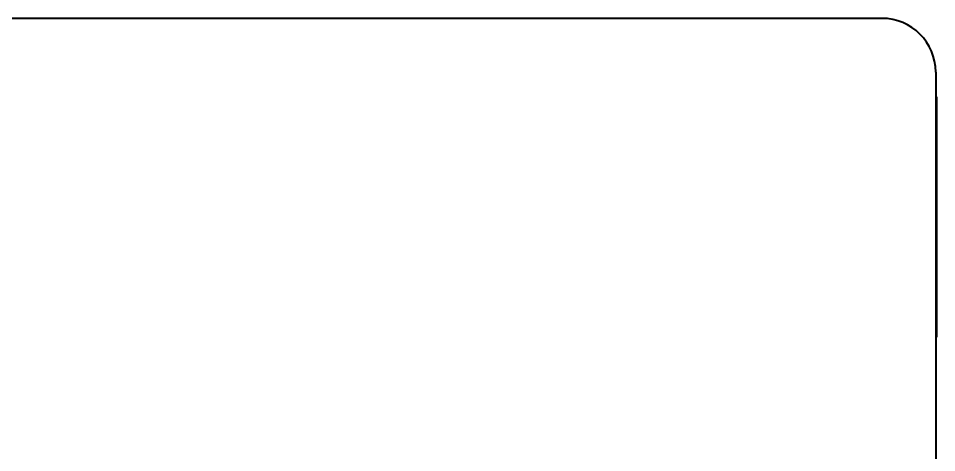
# Model space of a CAD drawing. Header units: millimetres. Extents: x 15 to 292, y 5 to 205.
# Drawn here: x 103.22 to 137.39, y 59.15 to 75.31 of the extents above; entities that cross this region are included whole.
import ezdxf

# ---------------------------------------------------------------- set-up
doc = ezdxf.new("R2010")
doc.units = ezdxf.units.MM
doc.layers.add('Geometries', color=7, linetype='Continuous')

msp = doc.modelspace()

# ---------------------------------------------------------------- linework, layer by layer
at = {"layer": 'Geometries', "linetype": 'Continuous', "lineweight": 40}
for p, q in [((135.351, 75.309), (94.258, 75.309)), ((137.351, 73.309), (137.351, 72.394)), ((137.351, 72.394), (137.351, 71.104)), ((137.386, 72.394), (137.351, 72.394)), ((137.386, 72.394), (137.386, 71.104)), ((137.386, 71.104), (137.351, 71.104)), ((137.351, 71.104), (137.351, 64.744)), ((137.386, 71.104), (137.386, 64.744)), ((137.386, 64.744), (137.351, 64.744)), ((137.351, 64.744), (137.351, 63.454)), ((137.386, 64.744), (137.386, 63.454)), ((137.386, 63.454), (137.351, 63.454)), ((137.351, 63.454), (137.351, 17.309))]:
    msp.add_line(p, q, dxfattribs=at)
msp.add_arc((135.351, 73.309), 2, 0, 90, dxfattribs=at)

doc.saveas('drawing.dxf')
